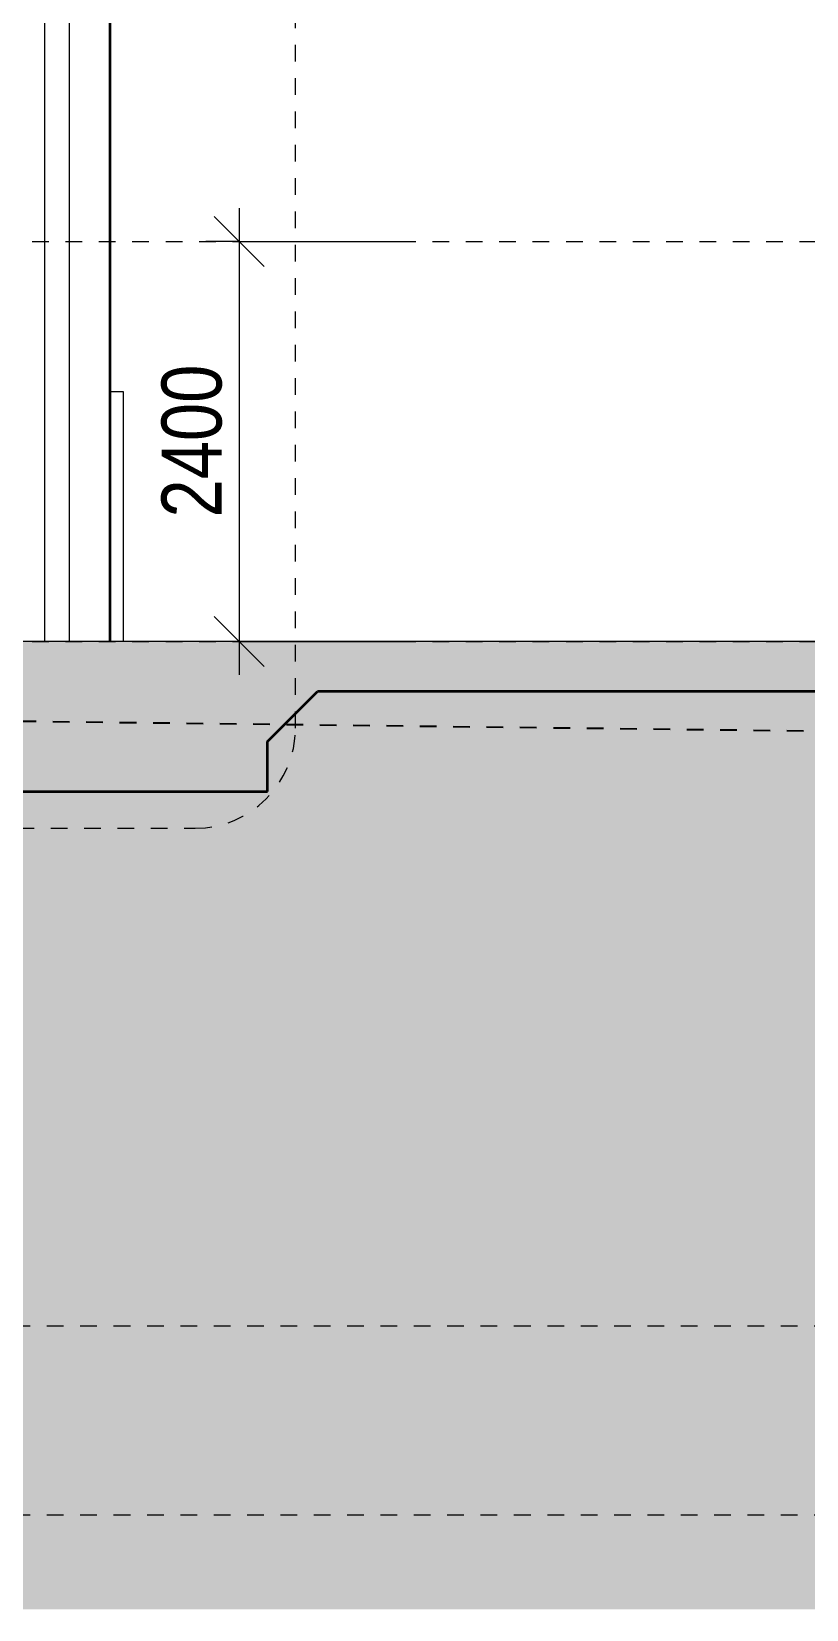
# Model space of a CAD drawing. Header units: metres. Extents: x 4238 to 4687, y -1 to 29.
# Drawn here: x 4312.97 to 4317.61, y -0.57 to 8.9 of the extents above; entities that cross this region are included whole.
import ezdxf

# ---------------------------------------------------------------- set-up
doc = ezdxf.new("R2010")
doc.units = ezdxf.units.M
for name, pattern in [('AEC_Center', [0.024, 0.012, -0.004, 0.004, -0.004]), ('AEC_Double Dash', [0.039, 0.015, -0.004, 0.006, -0.004, 0.006, -0.004]), ('Existing Ground', [0.0045, 0.003, -0.0015])]:
    doc.linetypes.add(name, pattern=pattern)
for name, color, linetype, lineweight in [('A-ANNO-DIMS', 211, 'Continuous', 5), ('A-ANNO-DIMS-200', 211, 'Continuous', 5), ('A-ANNO-SYMB', 150, 'Continuous', 5), ('A-DETL', 90, 'Continuous', 13), ('A-DETL-GENF', 92, 'Continuous', 5), ('A-FLOR', 192, 'Continuous', 5), ('A-FLOR-LEVL', 51, 'Continuous', 5), ('A-FLOR-PATT', 8, 'Continuous', 15), ('A-WALL', 113, 'Continuous', 5), ('P-SANR-FIXT', 6, 'Continuous', 5), ('S-BEAM', 12, 'Continuous', 5)]:
    doc.layers.add(name, color=color, linetype=linetype, lineweight=lineweight)
doc.styles.add('Arial Narrow_1', font='ARIALN.TTF', dxfattribs={"height": 0.36})
doc.dimstyles.new('1_8-CON-Diagonal-_mm_', dxfattribs={"dimscale": 0.3048, "dimtxt": 0.368435, "dimasz": 0.984252, "dimexe": 0.656168, "dimexo": 0.0625, "dimgap": 0, "dimtad": 1, "dimdec": 0, "dimlfac": 1000, "dimzin": 0, "dimdsep": 46, "dimtxsty": 'Arial Narrow_1', "dimblk1": 'OBLIQUE', "dimblk2": 'OBLIQUE', "dimsah": 1, "dimcen": 0.09, "dimdle": 0.656168, "dimazin": 0, "dimtfac": 1, "dimtdec": 4, "dimtix": 1, "dimtmove": 0, "dimatfit": 3, "dimfxl": 3.28084, "dimfxlon": 1, "dimtvp": 1, "dimtolj": 1, "dimtzin": 0, "dimlwd": 13, "dimlwe": 13, "dimarcsym": 2})
pattern_1 = [(50, (4308.747, 10.391), (1.45713, -0.127218), [0.1524, -1.676]), (355, (4308.747, 10.391), (-0.281945, 1.52839), [0.12192, -1.341]), (100.451, (4308.868, 10.38), (1.175465, 1.400456), [0.12952, -1.425]), (46.184, (4308.747, 10.797), (2.16904, -0.33638), [0.2286, -2.515]), (96.636, (4308.927, 10.769), (1.89894, 1.97971), [0.19428, -2.137]), (351.184, (4308.747, 10.797), (1.8988, 1.97937), [0.18288, -2.012]), (21, (4308.95, 10.695), (1.212757, -0.817698), [0.1524, -1.676]), (326, (4308.95, 10.695), (0.494383, 1.47345), [0.12192, -1.341]), (71.451, (4309.051, 10.627), (1.70704, 0.65499), [0.12952, -1.425]), (37.5, (4308.747, 10.391), (0.0247086, 0.6764346), [0.06706, -1.258, 0.06706, -1.294, -1.346]), (37.5, (4308.747, 10.391), (0.0247086, 0.6764346), [-2.686, 0.06706, -1.279]), (7.5, (4308.747, 10.391), (0.534554, 0.80144), [0.06706, -0.70917, 0.06706, -1.227, -0.51308]), (7.5, (4308.747, 10.391), (0.534554, 0.80144), [-2.071, 0.06706, -0.44602]), (327.5, (4308.294, 10.391), (1.084723, -0.0458285), [0.06706, -0.44094, 0.06706, -1.518, -2.103]), (327.5, (4308.294, 10.391), (1.084723, -0.0458285), [-2.093, 0.06706, -2.036]), (317.5, (4308.09, 10.391), (1.18503, 0.203417), [0.06706, -0.59334, 0.06706, -0.98552, -1.494]), (317.5, (4308.09, 10.391), (1.18503, 0.203417), [-1.713, 0.06706, -1.426])]

# ---------------------------------------------------------------- blocks, each defined once
blk = doc.blocks.new('Structural Framing 24 - Structural Framing 1-1264814-SECTION - GRIDS C4-C5')
at = {"layer": 'S-BEAM'}
for p, q in [((4313.4323, 14.9634), (4313.4323, 5.24)), ((4313.4423, 5.24), (4313.4423, 14.9543))]:
    blk.add_line(p, q, dxfattribs=at)
blk = doc.blocks.new('Downpipe - L Spreader - Default-V105-SECTION - GRIDS C4-C5')
at = {"layer": 'P-SANR-FIXT'}
for p, q in [((4313.1946, 5.24), (4313.1946, 15.2987)), ((4313.0446, 15.1744), (4313.0446, 5.24))]:
    blk.add_line(p, q, dxfattribs=at)
blk = doc.blocks.new('DIMBLOCK2-SECTION - GRIDS C4-C5')
at = {"layer": 'A-ANNO-DIMS-200', "lineweight": 13}
for p, q in [((4314.2122, 7.64), (4314.0622, 7.79)), ((4314.2122, 7.84), (4314.2122, 5.04)), ((4314.2122, 7.64), (4314.0122, 7.64)), ((4314.2122, 7.64), (4314.3622, 7.49)), ((4314.2122, 7.64), (4315.2122, 7.64)), ((4314.2122, 5.24), (4314.0622, 5.39)), ((4314.2122, 5.24), (4314.0122, 5.24)), ((4314.2122, 5.24), (4314.3622, 5.09)), ((4314.2122, 5.24), (4315.2122, 5.24))]:
    blk.add_line(p, q, dxfattribs=at)
at = {"layer": 'A-ANNO-DIMS-200', "color": 0, "lineweight": 13, "insert": (4313.7469, 5.9838), "char_height": 0.36, "width": 1.094779, "attachment_point": 1, "rotation": 90, "line_spacing_factor": 0.974696, "style": 'Arial Narrow_1'}
blk.add_mtext('2400', dxfattribs=at)
blk = doc.blocks.new('_Oblique')
at = {"color": 0, "linetype": 'ByBlock', "lineweight": -2}
blk.add_line((-0.5, -0.5), (0.5, 0.5), dxfattribs=at)

msp = doc.modelspace()

# ---------------------------------------------------------------- hatches: boundary and pattern name
at = {"layer": 'A-DETL-GENF'}
msp.add_hatch(color=9, dxfattribs=at).paths.add_polyline_path([(4293.4915, -0.5666), (4372.6828, -0.5666), (4372.6828, 3.4951), (4371.5082, 3.5731), (4369.5282, 3.5731), (4367.5873, 3.9647), (4363.0829, 4.2639), (4361.0156, 5.0163), (4353.3223, 5.2812), (4353.3223, 4.34), (4350.8982, 4.34), (4350.8982, 4.6641), (4350.6223, 4.94), (4335.0823, 4.94), (4334.6823, 4.54), (4334.6823, 4.14), (4330.6823, 4.14), (4330.6823, 4.54), (4330.2823, 4.94), (4314.6823, 4.94), (4314.3823, 4.64), (4314.3823, 4.34), (4311.9823, 4.34), (4311.9823, 4.94), (4270.8001, 4.94), (4277.9007, 5.1035), (4268.0446, 5.0624), (4264.6562, 5.24), (4248.8416, 5.24), (4245.9767, 5.0899), (4245.9767, -0.5666), (4289.5319, -0.5666)])
h = msp.add_hatch(dxfattribs=at)
h.set_pattern_fill('FP_103', style=0, pattern_type=2)
h.set_pattern_definition(pattern_1)
h.paths.add_polyline_path([(4333.0871, 4.14), (4334.6823, 4.14), (4334.6823, 4.54), (4335.0923, 4.95), (4335.0923, 5.25), (4330.2823, 5.25), (4330.2823, 4.94), (4330.6823, 4.54), (4330.6823, 4.14), (4332.0972, 4.14)])
h.paths.add_polyline_path([(4314.2792, 4.34), (4314.3823, 4.34), (4314.3823, 4.64), (4314.6823, 4.94), (4314.6823, 5.24), (4311.9823, 5.24), (4311.9823, 4.34), (4313.7842, 4.34)])
h.paths.add_polyline_path([(4352.885, 4.34), (4353.3223, 4.34), (4353.3223, 5.25), (4350.6223, 5.25), (4350.6223, 4.94), (4350.9223, 4.64), (4350.9223, 4.34), (4352.39, 4.34)])
at = {"layer": 'A-FLOR-PATT', "lineweight": 5}
h = msp.add_hatch(dxfattribs=at)
h.set_pattern_fill('FP_103', color=256, style=0, pattern_type=2)
h.set_pattern_definition(pattern_1)
h.paths.add_polyline_path([(4314.6823, 4.94), (4330.2823, 4.94), (4330.2823, 5.24), (4314.6823, 5.24), (4314.6823, 5.117)])
h.paths.add_polyline_path([(4338.5315, 4.94), (4350.6223, 4.94), (4350.6223, 5.24), (4335.0923, 5.24), (4335.0923, 4.95), (4335.0823, 4.94), (4338.0366, 4.94)])

# ---------------------------------------------------------------- linework, layer by layer
at = {"layer": 'A-ANNO-SYMB', "linetype": 'AEC_Double Dash'}
for p, q in [((4314.5494, 4.7198), (4314.5494, 16.1896)), ((4310.4829, 4.1198), (4313.9494, 4.1198))]:
    msp.add_line(p, q, dxfattribs=at)
msp.add_arc((4313.9494, 4.7198), 0.6, 270, 0, dxfattribs=at)
at = {"layer": 'A-DETL', "lineweight": 15}
msp.add_line((4314.6823, 5.24), (4311.9823, 5.24), dxfattribs=at)
at = {"layer": 'A-DETL', "lineweight": 35}
for p, q in [((4314.3823, 4.64), (4314.6823, 4.94)), ((4330.2823, 4.94), (4314.6823, 4.94)), ((4314.3823, 4.34), (4314.3823, 4.64)), ((4311.9823, 4.34), (4314.3823, 4.34))]:
    msp.add_line(p, q, dxfattribs=at)
at = {"layer": 'A-DETL', "linetype": 'Existing Ground', "lineweight": 25}
msp.add_line((4317.7957, 4.7), (4308.5964, 4.814), dxfattribs=at)
at = {"layer": 'A-FLOR', "lineweight": 15}
msp.add_line((4330.2823, 5.24), (4314.6823, 5.24), dxfattribs=at)
at = {"layer": 'A-FLOR-LEVL', "linetype": 'AEC_Center'}
for p, q in [((4238.5718, 7.64), (4377.8201, 7.64)), ((4238.5718, 5.24), (4377.8201, 5.24)), ((4240.86, 1.134), (4377.8013, 1.134)), ((4240.86, 0), (4377.8013, 0))]:
    msp.add_line(p, q, dxfattribs=at)
at = {"layer": 'A-WALL'}
for p, q in [((4313.4423, 6.74), (4313.5173, 6.74)), ((4313.5173, 6.74), (4313.5173, 5.24))]:
    msp.add_line(p, q, dxfattribs=at)

# ---------------------------------------------------------------- block references
at = {"layer": 'P-SANR-FIXT'}
msp.add_blockref('Downpipe - L Spreader - Default-V105-SECTION - GRIDS C4-C5', (0, 0), dxfattribs=at)
at = {"layer": 'S-BEAM'}
msp.add_blockref('Structural Framing 24 - Structural Framing 1-1264814-SECTION - GRIDS C4-C5', (0, 0), dxfattribs=at)

# ---------------------------------------------------------------- dimensions: what is measured, and where the dimension line sits
at = {"layer": 'A-ANNO-DIMS', "lineweight": 13}
dim = msp.add_linear_dim(base=(4314.2122, 5.24), p1=(4315.2122, 7.64), p2=(4315.2122, 5.24), angle=90, dimstyle='1_8-CON-Diagonal-_mm_', override={"dimpost": '<>', "dimfxl": 2.4}, dxfattribs=at)
dim.commit()
dim.dimension.update_dxf_attribs({"geometry": 'DIMBLOCK2-SECTION - GRIDS C4-C5', "text_midpoint": (4314.0284, 6.44)})

doc.saveas('drawing.dxf')
